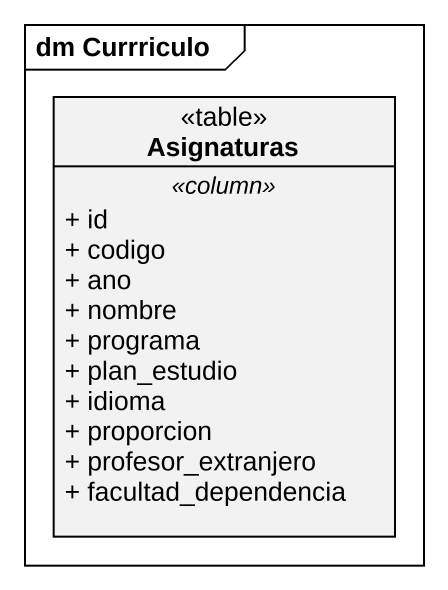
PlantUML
@startuml
mainframe dm Currriculo
hide circle
hide empty members
skinparam classAttributeIconSize 0
class Asignaturas <<table>> {
  .. <<column>> ..
  + id
  + codigo
  + ano
  + nombre
  + programa
  + plan_estudio
  + idioma
  + proporcion
  + profesor_extranjero
  + facultad_dependencia
}
@enduml
